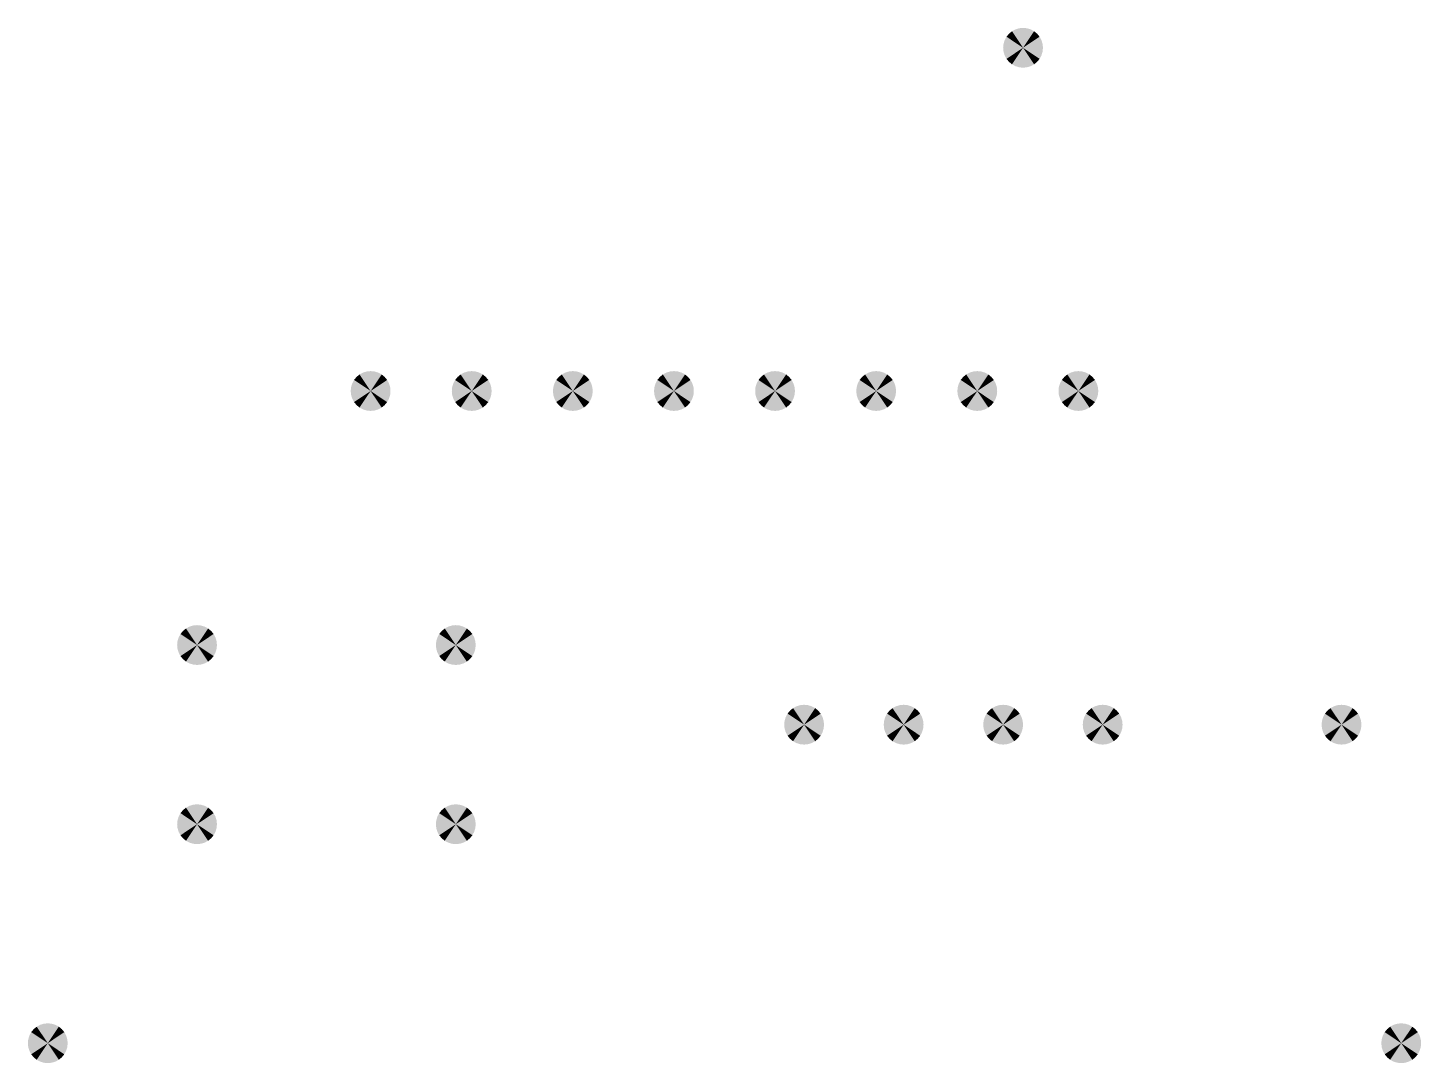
# Model space of a CAD drawing. Header units: millimetres. Extents: x 132.5 to 167.5, y -128 to -73.
# Drawn here: x 132.5 to 167.5, y -128 to -102 of the extents above; entities that cross this region are included whole.
import ezdxf

# ---------------------------------------------------------------- set-up
doc = ezdxf.new("R2010")
doc.units = ezdxf.units.MM
doc.layers.add('Drill', color=7, linetype='CONTINUOUS')

msp = doc.modelspace()

# ---------------------------------------------------------------- linework, layer by layer
at = {"layer": 'Drill', "color": 7}
for points in [[(157.5, -102.5), (157.146447, -102.146447), (157.084265, -102.222215)], [(157.5, -102.5), (157.222215, -102.084265), (157.146447, -102.146447)], [(157.5, -102.5), (157.308658, -102.03806), (157.222215, -102.084265)], [(157.5, -102.5), (157.402455, -102.009607), (157.308658, -102.03806)], [(157.5, -102.5), (157.5, -102), (157.402455, -102.009607)], [(157.5, -102.5), (157.597545, -102.009607), (157.5, -102)], [(157.5, -102.5), (157.691342, -102.03806), (157.597545, -102.009607)], [(157.5, -102.5), (157.777785, -102.084265), (157.691342, -102.03806)], [(157.5, -102.5), (157.853553, -102.146447), (157.777785, -102.084265)], [(157.5, -102.5), (157.915735, -102.222215), (157.853553, -102.146447)], [(157.5, -102.5), (157.009607, -102.402455), (157, -102.5)], [(157.5, -102.5), (157, -102.5), (157.009607, -102.597545)], [(157.5, -102.5), (157.03806, -102.308658), (157.009607, -102.402455)], [(157.5, -102.5), (157.009607, -102.597545), (157.03806, -102.691342)], [(157.5, -102.5), (157.084265, -102.222215), (157.03806, -102.308658)], [(157.5, -102.5), (157.03806, -102.691342), (157.084265, -102.777785)], [(157.5, -102.5), (157.084265, -102.777785), (157.146447, -102.853553)], [(157.5, -102.5), (157.146447, -102.853553), (157.222215, -102.915735)], [(157.5, -102.5), (157.222215, -102.915735), (157.308658, -102.96194)], [(157.5, -102.5), (157.308658, -102.96194), (157.402455, -102.990393)], [(157.5, -102.5), (157.402455, -102.990393), (157.5, -103)], [(157.5, -102.5), (157.96194, -102.308658), (157.915735, -102.222215)], [(157.5, -102.5), (157.990393, -102.402455), (157.96194, -102.308658)], [(157.5, -102.5), (158, -102.5), (157.990393, -102.402455)], [(157.5, -102.5), (157.5, -103), (157.597545, -102.990393)], [(157.5, -102.5), (157.597545, -102.990393), (157.691342, -102.96194)], [(157.5, -102.5), (157.691342, -102.96194), (157.777785, -102.915735)], [(157.5, -102.5), (157.777785, -102.915735), (157.853553, -102.853553)], [(157.5, -102.5), (157.853553, -102.853553), (157.915735, -102.777785)], [(157.5, -102.5), (157.915735, -102.777785), (157.96194, -102.691342)], [(157.5, -102.5), (157.96194, -102.691342), (157.990393, -102.597545)], [(157.5, -102.5), (157.990393, -102.597545), (158, -102.5)], [(141.11, -111.12), (140.64806, -110.928658), (140.619607, -111.022455)], [(141.11, -111.12), (140.694265, -110.842215), (140.64806, -110.928658)], [(141.11, -111.12), (140.756447, -110.766447), (140.694265, -110.842215)], [(141.11, -111.12), (140.832215, -110.704265), (140.756447, -110.766447)], [(141.11, -111.12), (140.918658, -110.65806), (140.832215, -110.704265)], [(141.11, -111.12), (141.012455, -110.629607), (140.918658, -110.65806)], [(141.11, -111.12), (141.11, -110.62), (141.012455, -110.629607)], [(141.11, -111.12), (141.207545, -110.629607), (141.11, -110.62)], [(141.11, -111.12), (141.301342, -110.65806), (141.207545, -110.629607)], [(141.11, -111.12), (141.387785, -110.704265), (141.301342, -110.65806)], [(141.11, -111.12), (141.463553, -110.766447), (141.387785, -110.704265)], [(141.11, -111.12), (141.525735, -110.842215), (141.463553, -110.766447)], [(141.11, -111.12), (141.57194, -110.928658), (141.525735, -110.842215)], [(141.11, -111.12), (141.600393, -111.022455), (141.57194, -110.928658)], [(143.65, -111.12), (143.18806, -110.928658), (143.159607, -111.022455)], [(143.65, -111.12), (143.234265, -110.842215), (143.18806, -110.928658)], [(143.65, -111.12), (143.296447, -110.766447), (143.234265, -110.842215)], [(143.65, -111.12), (143.372215, -110.704265), (143.296447, -110.766447)], [(143.65, -111.12), (143.458658, -110.65806), (143.372215, -110.704265)], [(143.65, -111.12), (143.552455, -110.629607), (143.458658, -110.65806)], [(143.65, -111.12), (143.65, -110.62), (143.552455, -110.629607)], [(143.65, -111.12), (143.747545, -110.629607), (143.65, -110.62)], [(143.65, -111.12), (143.841342, -110.65806), (143.747545, -110.629607)], [(143.65, -111.12), (143.927785, -110.704265), (143.841342, -110.65806)], [(143.65, -111.12), (144.003553, -110.766447), (143.927785, -110.704265)], [(143.65, -111.12), (144.065735, -110.842215), (144.003553, -110.766447)], [(143.65, -111.12), (144.11194, -110.928658), (144.065735, -110.842215)], [(143.65, -111.12), (144.140393, -111.022455), (144.11194, -110.928658)], [(146.19, -111.12), (145.72806, -110.928658), (145.699607, -111.022455)], [(146.19, -111.12), (145.774265, -110.842215), (145.72806, -110.928658)], [(146.19, -111.12), (145.836447, -110.766447), (145.774265, -110.842215)], [(146.19, -111.12), (145.912215, -110.704265), (145.836447, -110.766447)], [(146.19, -111.12), (145.998658, -110.65806), (145.912215, -110.704265)], [(146.19, -111.12), (146.092455, -110.629607), (145.998658, -110.65806)], [(146.19, -111.12), (146.19, -110.62), (146.092455, -110.629607)], [(146.19, -111.12), (146.287545, -110.629607), (146.19, -110.62)], [(146.19, -111.12), (146.381342, -110.65806), (146.287545, -110.629607)], [(146.19, -111.12), (146.467785, -110.704265), (146.381342, -110.65806)], [(146.19, -111.12), (146.543553, -110.766447), (146.467785, -110.704265)], [(146.19, -111.12), (146.605735, -110.842215), (146.543553, -110.766447)], [(146.19, -111.12), (146.65194, -110.928658), (146.605735, -110.842215)], [(146.19, -111.12), (146.680393, -111.022455), (146.65194, -110.928658)], [(148.73, -111.12), (148.26806, -110.928658), (148.239607, -111.022455)], [(148.73, -111.12), (148.314265, -110.842215), (148.26806, -110.928658)], [(148.73, -111.12), (148.376447, -110.766447), (148.314265, -110.842215)], [(148.73, -111.12), (148.452215, -110.704265), (148.376447, -110.766447)], [(148.73, -111.12), (148.538658, -110.65806), (148.452215, -110.704265)], [(148.73, -111.12), (148.632455, -110.629607), (148.538658, -110.65806)], [(148.73, -111.12), (148.73, -110.62), (148.632455, -110.629607)], [(148.73, -111.12), (148.827545, -110.629607), (148.73, -110.62)], [(148.73, -111.12), (148.921342, -110.65806), (148.827545, -110.629607)], [(148.73, -111.12), (149.007785, -110.704265), (148.921342, -110.65806)], [(148.73, -111.12), (149.083553, -110.766447), (149.007785, -110.704265)], [(148.73, -111.12), (149.145735, -110.842215), (149.083553, -110.766447)], [(148.73, -111.12), (149.19194, -110.928658), (149.145735, -110.842215)], [(148.73, -111.12), (149.220393, -111.022455), (149.19194, -110.928658)], [(151.27, -111.12), (150.80806, -110.928658), (150.779607, -111.022455)], [(151.27, -111.12), (150.854265, -110.842215), (150.80806, -110.928658)], [(151.27, -111.12), (150.916447, -110.766447), (150.854265, -110.842215)], [(151.27, -111.12), (150.992215, -110.704265), (150.916447, -110.766447)], [(151.27, -111.12), (151.078658, -110.65806), (150.992215, -110.704265)], [(151.27, -111.12), (151.172455, -110.629607), (151.078658, -110.65806)], [(151.27, -111.12), (151.27, -110.62), (151.172455, -110.629607)], [(151.27, -111.12), (151.367545, -110.629607), (151.27, -110.62)], [(151.27, -111.12), (151.461342, -110.65806), (151.367545, -110.629607)], [(151.27, -111.12), (151.547785, -110.704265), (151.461342, -110.65806)], [(151.27, -111.12), (151.623553, -110.766447), (151.547785, -110.704265)], [(151.27, -111.12), (151.685735, -110.842215), (151.623553, -110.766447)], [(151.27, -111.12), (151.73194, -110.928658), (151.685735, -110.842215)], [(151.27, -111.12), (151.760393, -111.022455), (151.73194, -110.928658)], [(153.81, -111.12), (153.34806, -110.928658), (153.319607, -111.022455)], [(153.81, -111.12), (153.394265, -110.842215), (153.34806, -110.928658)], [(153.81, -111.12), (153.456447, -110.766447), (153.394265, -110.842215)], [(153.81, -111.12), (153.532215, -110.704265), (153.456447, -110.766447)], [(153.81, -111.12), (153.618658, -110.65806), (153.532215, -110.704265)], [(153.81, -111.12), (153.712455, -110.629607), (153.618658, -110.65806)], [(153.81, -111.12), (153.81, -110.62), (153.712455, -110.629607)], [(153.81, -111.12), (153.907545, -110.629607), (153.81, -110.62)], [(153.81, -111.12), (154.001342, -110.65806), (153.907545, -110.629607)], [(153.81, -111.12), (154.087785, -110.704265), (154.001342, -110.65806)], [(153.81, -111.12), (154.163553, -110.766447), (154.087785, -110.704265)], [(153.81, -111.12), (154.225735, -110.842215), (154.163553, -110.766447)], [(153.81, -111.12), (154.27194, -110.928658), (154.225735, -110.842215)], [(153.81, -111.12), (154.300393, -111.022455), (154.27194, -110.928658)], [(156.35, -111.12), (155.88806, -110.928658), (155.859607, -111.022455)], [(156.35, -111.12), (155.934265, -110.842215), (155.88806, -110.928658)], [(156.35, -111.12), (155.996447, -110.766447), (155.934265, -110.842215)], [(156.35, -111.12), (156.072215, -110.704265), (155.996447, -110.766447)], [(156.35, -111.12), (156.158658, -110.65806), (156.072215, -110.704265)], [(156.35, -111.12), (156.252455, -110.629607), (156.158658, -110.65806)], [(156.35, -111.12), (156.35, -110.62), (156.252455, -110.629607)], [(156.35, -111.12), (156.447545, -110.629607), (156.35, -110.62)], [(156.35, -111.12), (156.541342, -110.65806), (156.447545, -110.629607)], [(156.35, -111.12), (156.627785, -110.704265), (156.541342, -110.65806)], [(156.35, -111.12), (156.703553, -110.766447), (156.627785, -110.704265)], [(156.35, -111.12), (156.765735, -110.842215), (156.703553, -110.766447)], [(156.35, -111.12), (156.81194, -110.928658), (156.765735, -110.842215)], [(156.35, -111.12), (156.840393, -111.022455), (156.81194, -110.928658)], [(158.89, -111.12), (158.42806, -110.928658), (158.399607, -111.022455)], [(158.89, -111.12), (158.474265, -110.842215), (158.42806, -110.928658)], [(158.89, -111.12), (158.536447, -110.766447), (158.474265, -110.842215)], [(158.89, -111.12), (158.612215, -110.704265), (158.536447, -110.766447)], [(158.89, -111.12), (158.698658, -110.65806), (158.612215, -110.704265)], [(158.89, -111.12), (158.792455, -110.629607), (158.698658, -110.65806)], [(158.89, -111.12), (158.89, -110.62), (158.792455, -110.629607)], [(158.89, -111.12), (158.987545, -110.629607), (158.89, -110.62)], [(158.89, -111.12), (159.081342, -110.65806), (158.987545, -110.629607)], [(158.89, -111.12), (159.167785, -110.704265), (159.081342, -110.65806)], [(158.89, -111.12), (159.243553, -110.766447), (159.167785, -110.704265)], [(158.89, -111.12), (159.305735, -110.842215), (159.243553, -110.766447)], [(158.89, -111.12), (159.35194, -110.928658), (159.305735, -110.842215)], [(158.89, -111.12), (159.380393, -111.022455), (159.35194, -110.928658)], [(141.11, -111.12), (140.619607, -111.022455), (140.61, -111.12)], [(141.11, -111.12), (140.61, -111.12), (140.619607, -111.217545)], [(141.11, -111.12), (140.619607, -111.217545), (140.64806, -111.311342)], [(141.11, -111.12), (140.64806, -111.311342), (140.694265, -111.397785)], [(141.11, -111.12), (140.694265, -111.397785), (140.756447, -111.473553)], [(141.11, -111.12), (140.756447, -111.473553), (140.832215, -111.535735)], [(141.11, -111.12), (140.832215, -111.535735), (140.918658, -111.58194)], [(141.11, -111.12), (140.918658, -111.58194), (141.012455, -111.610393)], [(141.11, -111.12), (141.012455, -111.610393), (141.11, -111.62)], [(141.11, -111.12), (141.61, -111.12), (141.600393, -111.022455)], [(141.11, -111.12), (141.11, -111.62), (141.207545, -111.610393)], [(141.11, -111.12), (141.207545, -111.610393), (141.301342, -111.58194)], [(141.11, -111.12), (141.301342, -111.58194), (141.387785, -111.535735)], [(141.11, -111.12), (141.387785, -111.535735), (141.463553, -111.473553)], [(141.11, -111.12), (141.463553, -111.473553), (141.525735, -111.397785)], [(141.11, -111.12), (141.525735, -111.397785), (141.57194, -111.311342)], [(141.11, -111.12), (141.57194, -111.311342), (141.600393, -111.217545)], [(141.11, -111.12), (141.600393, -111.217545), (141.61, -111.12)], [(143.65, -111.12), (143.159607, -111.022455), (143.15, -111.12)], [(143.65, -111.12), (143.15, -111.12), (143.159607, -111.217545)], [(143.65, -111.12), (143.159607, -111.217545), (143.18806, -111.311342)], [(143.65, -111.12), (143.18806, -111.311342), (143.234265, -111.397785)], [(143.65, -111.12), (143.234265, -111.397785), (143.296447, -111.473553)], [(143.65, -111.12), (143.296447, -111.473553), (143.372215, -111.535735)], [(143.65, -111.12), (143.372215, -111.535735), (143.458658, -111.58194)], [(143.65, -111.12), (143.458658, -111.58194), (143.552455, -111.610393)], [(143.65, -111.12), (143.552455, -111.610393), (143.65, -111.62)], [(143.65, -111.12), (144.15, -111.12), (144.140393, -111.022455)], [(143.65, -111.12), (143.65, -111.62), (143.747545, -111.610393)], [(143.65, -111.12), (143.747545, -111.610393), (143.841342, -111.58194)], [(143.65, -111.12), (143.841342, -111.58194), (143.927785, -111.535735)], [(143.65, -111.12), (143.927785, -111.535735), (144.003553, -111.473553)], [(143.65, -111.12), (144.003553, -111.473553), (144.065735, -111.397785)], [(143.65, -111.12), (144.065735, -111.397785), (144.11194, -111.311342)], [(143.65, -111.12), (144.11194, -111.311342), (144.140393, -111.217545)], [(143.65, -111.12), (144.140393, -111.217545), (144.15, -111.12)], [(146.19, -111.12), (145.699607, -111.022455), (145.69, -111.12)], [(146.19, -111.12), (145.69, -111.12), (145.699607, -111.217545)], [(146.19, -111.12), (145.699607, -111.217545), (145.72806, -111.311342)], [(146.19, -111.12), (145.72806, -111.311342), (145.774265, -111.397785)], [(146.19, -111.12), (145.774265, -111.397785), (145.836447, -111.473553)], [(146.19, -111.12), (145.836447, -111.473553), (145.912215, -111.535735)], [(146.19, -111.12), (145.912215, -111.535735), (145.998658, -111.58194)], [(146.19, -111.12), (145.998658, -111.58194), (146.092455, -111.610393)], [(146.19, -111.12), (146.092455, -111.610393), (146.19, -111.62)], [(146.19, -111.12), (146.69, -111.12), (146.680393, -111.022455)], [(146.19, -111.12), (146.19, -111.62), (146.287545, -111.610393)], [(146.19, -111.12), (146.287545, -111.610393), (146.381342, -111.58194)], [(146.19, -111.12), (146.381342, -111.58194), (146.467785, -111.535735)], [(146.19, -111.12), (146.467785, -111.535735), (146.543553, -111.473553)], [(146.19, -111.12), (146.543553, -111.473553), (146.605735, -111.397785)], [(146.19, -111.12), (146.605735, -111.397785), (146.65194, -111.311342)], [(146.19, -111.12), (146.65194, -111.311342), (146.680393, -111.217545)], [(146.19, -111.12), (146.680393, -111.217545), (146.69, -111.12)], [(148.73, -111.12), (148.239607, -111.022455), (148.23, -111.12)], [(148.73, -111.12), (148.23, -111.12), (148.239607, -111.217545)], [(148.73, -111.12), (148.239607, -111.217545), (148.26806, -111.311342)], [(148.73, -111.12), (148.26806, -111.311342), (148.314265, -111.397785)], [(148.73, -111.12), (148.314265, -111.397785), (148.376447, -111.473553)], [(148.73, -111.12), (148.376447, -111.473553), (148.452215, -111.535735)], [(148.73, -111.12), (148.452215, -111.535735), (148.538658, -111.58194)], [(148.73, -111.12), (148.538658, -111.58194), (148.632455, -111.610393)], [(148.73, -111.12), (148.632455, -111.610393), (148.73, -111.62)], [(148.73, -111.12), (149.23, -111.12), (149.220393, -111.022455)], [(148.73, -111.12), (148.73, -111.62), (148.827545, -111.610393)], [(148.73, -111.12), (148.827545, -111.610393), (148.921342, -111.58194)], [(148.73, -111.12), (148.921342, -111.58194), (149.007785, -111.535735)], [(148.73, -111.12), (149.007785, -111.535735), (149.083553, -111.473553)], [(148.73, -111.12), (149.083553, -111.473553), (149.145735, -111.397785)], [(148.73, -111.12), (149.145735, -111.397785), (149.19194, -111.311342)], [(148.73, -111.12), (149.19194, -111.311342), (149.220393, -111.217545)], [(148.73, -111.12), (149.220393, -111.217545), (149.23, -111.12)], [(151.27, -111.12), (150.779607, -111.022455), (150.77, -111.12)], [(151.27, -111.12), (150.77, -111.12), (150.779607, -111.217545)], [(151.27, -111.12), (150.779607, -111.217545), (150.80806, -111.311342)], [(151.27, -111.12), (150.80806, -111.311342), (150.854265, -111.397785)], [(151.27, -111.12), (150.854265, -111.397785), (150.916447, -111.473553)], [(151.27, -111.12), (150.916447, -111.473553), (150.992215, -111.535735)], [(151.27, -111.12), (150.992215, -111.535735), (151.078658, -111.58194)], [(151.27, -111.12), (151.078658, -111.58194), (151.172455, -111.610393)], [(151.27, -111.12), (151.172455, -111.610393), (151.27, -111.62)], [(151.27, -111.12), (151.77, -111.12), (151.760393, -111.022455)], [(151.27, -111.12), (151.27, -111.62), (151.367545, -111.610393)], [(151.27, -111.12), (151.367545, -111.610393), (151.461342, -111.58194)], [(151.27, -111.12), (151.461342, -111.58194), (151.547785, -111.535735)], [(151.27, -111.12), (151.547785, -111.535735), (151.623553, -111.473553)], [(151.27, -111.12), (151.623553, -111.473553), (151.685735, -111.397785)], [(151.27, -111.12), (151.685735, -111.397785), (151.73194, -111.311342)], [(151.27, -111.12), (151.73194, -111.311342), (151.760393, -111.217545)], [(151.27, -111.12), (151.760393, -111.217545), (151.77, -111.12)], [(153.81, -111.12), (153.319607, -111.022455), (153.31, -111.12)], [(153.81, -111.12), (153.31, -111.12), (153.319607, -111.217545)], [(153.81, -111.12), (153.319607, -111.217545), (153.34806, -111.311342)], [(153.81, -111.12), (153.34806, -111.311342), (153.394265, -111.397785)], [(153.81, -111.12), (153.394265, -111.397785), (153.456447, -111.473553)], [(153.81, -111.12), (153.456447, -111.473553), (153.532215, -111.535735)], [(153.81, -111.12), (153.532215, -111.535735), (153.618658, -111.58194)], [(153.81, -111.12), (153.618658, -111.58194), (153.712455, -111.610393)], [(153.81, -111.12), (153.712455, -111.610393), (153.81, -111.62)], [(153.81, -111.12), (154.31, -111.12), (154.300393, -111.022455)], [(153.81, -111.12), (153.81, -111.62), (153.907545, -111.610393)], [(153.81, -111.12), (153.907545, -111.610393), (154.001342, -111.58194)], [(153.81, -111.12), (154.001342, -111.58194), (154.087785, -111.535735)], [(153.81, -111.12), (154.087785, -111.535735), (154.163553, -111.473553)], [(153.81, -111.12), (154.163553, -111.473553), (154.225735, -111.397785)], [(153.81, -111.12), (154.225735, -111.397785), (154.27194, -111.311342)], [(153.81, -111.12), (154.27194, -111.311342), (154.300393, -111.217545)], [(153.81, -111.12), (154.300393, -111.217545), (154.31, -111.12)], [(156.35, -111.12), (155.859607, -111.022455), (155.85, -111.12)], [(156.35, -111.12), (155.85, -111.12), (155.859607, -111.217545)], [(156.35, -111.12), (155.859607, -111.217545), (155.88806, -111.311342)], [(156.35, -111.12), (155.88806, -111.311342), (155.934265, -111.397785)], [(156.35, -111.12), (155.934265, -111.397785), (155.996447, -111.473553)], [(156.35, -111.12), (155.996447, -111.473553), (156.072215, -111.535735)], [(156.35, -111.12), (156.072215, -111.535735), (156.158658, -111.58194)], [(156.35, -111.12), (156.158658, -111.58194), (156.252455, -111.610393)], [(156.35, -111.12), (156.252455, -111.610393), (156.35, -111.62)], [(156.35, -111.12), (156.85, -111.12), (156.840393, -111.022455)], [(156.35, -111.12), (156.35, -111.62), (156.447545, -111.610393)], [(156.35, -111.12), (156.447545, -111.610393), (156.541342, -111.58194)], [(156.35, -111.12), (156.541342, -111.58194), (156.627785, -111.535735)], [(156.35, -111.12), (156.627785, -111.535735), (156.703553, -111.473553)], [(156.35, -111.12), (156.703553, -111.473553), (156.765735, -111.397785)], [(156.35, -111.12), (156.765735, -111.397785), (156.81194, -111.311342)], [(156.35, -111.12), (156.81194, -111.311342), (156.840393, -111.217545)], [(156.35, -111.12), (156.840393, -111.217545), (156.85, -111.12)], [(158.89, -111.12), (158.399607, -111.022455), (158.39, -111.12)], [(158.89, -111.12), (158.39, -111.12), (158.399607, -111.217545)], [(158.89, -111.12), (158.399607, -111.217545), (158.42806, -111.311342)], [(158.89, -111.12), (158.42806, -111.311342), (158.474265, -111.397785)], [(158.89, -111.12), (158.474265, -111.397785), (158.536447, -111.473553)], [(158.89, -111.12), (158.536447, -111.473553), (158.612215, -111.535735)], [(158.89, -111.12), (158.612215, -111.535735), (158.698658, -111.58194)], [(158.89, -111.12), (158.698658, -111.58194), (158.792455, -111.610393)], [(158.89, -111.12), (158.792455, -111.610393), (158.89, -111.62)], [(158.89, -111.12), (159.39, -111.12), (159.380393, -111.022455)], [(158.89, -111.12), (158.89, -111.62), (158.987545, -111.610393)], [(158.89, -111.12), (158.987545, -111.610393), (159.081342, -111.58194)], [(158.89, -111.12), (159.081342, -111.58194), (159.167785, -111.535735)], [(158.89, -111.12), (159.167785, -111.535735), (159.243553, -111.473553)], [(158.89, -111.12), (159.243553, -111.473553), (159.305735, -111.397785)], [(158.89, -111.12), (159.305735, -111.397785), (159.35194, -111.311342)], [(158.89, -111.12), (159.35194, -111.311342), (159.380393, -111.217545)], [(158.89, -111.12), (159.380393, -111.217545), (159.39, -111.12)], [(136.75, -117.5), (136.334265, -117.222215), (136.28806, -117.308658)], [(136.75, -117.5), (136.396447, -117.146447), (136.334265, -117.222215)], [(136.75, -117.5), (136.472215, -117.084265), (136.396447, -117.146447)], [(136.75, -117.5), (136.558658, -117.03806), (136.472215, -117.084265)], [(136.75, -117.5), (136.652455, -117.009607), (136.558658, -117.03806)], [(136.75, -117.5), (136.75, -117), (136.652455, -117.009607)], [(136.75, -117.5), (136.847545, -117.009607), (136.75, -117)], [(136.75, -117.5), (136.941342, -117.03806), (136.847545, -117.009607)], [(136.75, -117.5), (137.027785, -117.084265), (136.941342, -117.03806)], [(136.75, -117.5), (137.103553, -117.146447), (137.027785, -117.084265)], [(136.75, -117.5), (137.165735, -117.222215), (137.103553, -117.146447)], [(136.75, -117.5), (137.21194, -117.308658), (137.165735, -117.222215)], [(143.25, -117.5), (142.834265, -117.222215), (142.78806, -117.308658)], [(143.25, -117.5), (142.896447, -117.146447), (142.834265, -117.222215)], [(143.25, -117.5), (142.972215, -117.084265), (142.896447, -117.146447)], [(143.25, -117.5), (143.058658, -117.03806), (142.972215, -117.084265)], [(143.25, -117.5), (143.152455, -117.009607), (143.058658, -117.03806)], [(143.25, -117.5), (143.25, -117), (143.152455, -117.009607)], [(143.25, -117.5), (143.347545, -117.009607), (143.25, -117)], [(143.25, -117.5), (143.441342, -117.03806), (143.347545, -117.009607)], [(143.25, -117.5), (143.527785, -117.084265), (143.441342, -117.03806)], [(143.25, -117.5), (143.603553, -117.146447), (143.527785, -117.084265)], [(143.25, -117.5), (143.665735, -117.222215), (143.603553, -117.146447)], [(143.25, -117.5), (143.71194, -117.308658), (143.665735, -117.222215)], [(136.75, -117.5), (136.259607, -117.402455), (136.25, -117.5)], [(136.75, -117.5), (136.25, -117.5), (136.259607, -117.597545)], [(136.75, -117.5), (136.28806, -117.308658), (136.259607, -117.402455)], [(136.75, -117.5), (136.259607, -117.597545), (136.28806, -117.691342)], [(136.75, -117.5), (136.28806, -117.691342), (136.334265, -117.777785)], [(136.75, -117.5), (136.334265, -117.777785), (136.396447, -117.853553)], [(136.75, -117.5), (136.396447, -117.853553), (136.472215, -117.915735)], [(136.75, -117.5), (136.472215, -117.915735), (136.558658, -117.96194)], [(136.75, -117.5), (136.558658, -117.96194), (136.652455, -117.990393)], [(136.75, -117.5), (136.652455, -117.990393), (136.75, -118)], [(136.75, -117.5), (137.240393, -117.402455), (137.21194, -117.308658)], [(136.75, -117.5), (137.25, -117.5), (137.240393, -117.402455)], [(136.75, -117.5), (136.75, -118), (136.847545, -117.990393)], [(136.75, -117.5), (136.847545, -117.990393), (136.941342, -117.96194)], [(136.75, -117.5), (136.941342, -117.96194), (137.027785, -117.915735)], [(136.75, -117.5), (137.027785, -117.915735), (137.103553, -117.853553)], [(136.75, -117.5), (137.103553, -117.853553), (137.165735, -117.777785)], [(136.75, -117.5), (137.165735, -117.777785), (137.21194, -117.691342)], [(136.75, -117.5), (137.21194, -117.691342), (137.240393, -117.597545)], [(136.75, -117.5), (137.240393, -117.597545), (137.25, -117.5)], [(143.25, -117.5), (142.759607, -117.402455), (142.75, -117.5)], [(143.25, -117.5), (142.75, -117.5), (142.759607, -117.597545)], [(143.25, -117.5), (142.78806, -117.308658), (142.759607, -117.402455)], [(143.25, -117.5), (142.759607, -117.597545), (142.78806, -117.691342)], [(143.25, -117.5), (142.78806, -117.691342), (142.834265, -117.777785)], [(143.25, -117.5), (142.834265, -117.777785), (142.896447, -117.853553)], [(143.25, -117.5), (142.896447, -117.853553), (142.972215, -117.915735)], [(143.25, -117.5), (142.972215, -117.915735), (143.058658, -117.96194)], [(143.25, -117.5), (143.058658, -117.96194), (143.152455, -117.990393)], [(143.25, -117.5), (143.152455, -117.990393), (143.25, -118)], [(143.25, -117.5), (143.740393, -117.402455), (143.71194, -117.308658)], [(143.25, -117.5), (143.75, -117.5), (143.740393, -117.402455)], [(143.25, -117.5), (143.25, -118), (143.347545, -117.990393)], [(143.25, -117.5), (143.347545, -117.990393), (143.441342, -117.96194)], [(143.25, -117.5), (143.441342, -117.96194), (143.527785, -117.915735)], [(143.25, -117.5), (143.527785, -117.915735), (143.603553, -117.853553)], [(143.25, -117.5), (143.603553, -117.853553), (143.665735, -117.777785)], [(143.25, -117.5), (143.665735, -117.777785), (143.71194, -117.691342)], [(143.25, -117.5), (143.71194, -117.691342), (143.740393, -117.597545)], [(143.25, -117.5), (143.740393, -117.597545), (143.75, -117.5)], [(152, -119.5), (152, -119), (151.902455, -119.009607)], [(152, -119.5), (152.097545, -119.009607), (152, -119)], [(154.5, -119.5), (154.5, -119), (154.402455, -119.009607)], [(154.5, -119.5), (154.597545, -119.009607), (154.5, -119)], [(157, -119.5), (157, -119), (156.902455, -119.009607)], [(157, -119.5), (157.097545, -119.009607), (157, -119)], [(159.5, -119.5), (159.5, -119), (159.402455, -119.009607)], [(159.5, -119.5), (159.597545, -119.009607), (159.5, -119)], [(165.5, -119.5), (165.5, -119), (165.402455, -119.009607)], [(165.5, -119.5), (165.597545, -119.009607), (165.5, -119)], [(152, -119.5), (151.53806, -119.308658), (151.509607, -119.402455)], [(152, -119.5), (151.584265, -119.222215), (151.53806, -119.308658)], [(152, -119.5), (151.646447, -119.146447), (151.584265, -119.222215)], [(152, -119.5), (151.722215, -119.084265), (151.646447, -119.146447)], [(152, -119.5), (151.808658, -119.03806), (151.722215, -119.084265)], [(152, -119.5), (151.902455, -119.009607), (151.808658, -119.03806)], [(152, -119.5), (152.191342, -119.03806), (152.097545, -119.009607)], [(152, -119.5), (152.277785, -119.084265), (152.191342, -119.03806)], [(152, -119.5), (152.353553, -119.146447), (152.277785, -119.084265)], [(152, -119.5), (152.415735, -119.222215), (152.353553, -119.146447)], [(152, -119.5), (152.46194, -119.308658), (152.415735, -119.222215)], [(152, -119.5), (152.490393, -119.402455), (152.46194, -119.308658)], [(154.5, -119.5), (154.03806, -119.308658), (154.009607, -119.402455)], [(154.5, -119.5), (154.084265, -119.222215), (154.03806, -119.308658)], [(154.5, -119.5), (154.146447, -119.146447), (154.084265, -119.222215)], [(154.5, -119.5), (154.222215, -119.084265), (154.146447, -119.146447)], [(154.5, -119.5), (154.308658, -119.03806), (154.222215, -119.084265)], [(154.5, -119.5), (154.402455, -119.009607), (154.308658, -119.03806)], [(154.5, -119.5), (154.691342, -119.03806), (154.597545, -119.009607)], [(154.5, -119.5), (154.777785, -119.084265), (154.691342, -119.03806)], [(154.5, -119.5), (154.853553, -119.146447), (154.777785, -119.084265)], [(154.5, -119.5), (154.915735, -119.222215), (154.853553, -119.146447)], [(154.5, -119.5), (154.96194, -119.308658), (154.915735, -119.222215)], [(154.5, -119.5), (154.990393, -119.402455), (154.96194, -119.308658)], [(157, -119.5), (156.53806, -119.308658), (156.509607, -119.402455)], [(157, -119.5), (156.584265, -119.222215), (156.53806, -119.308658)], [(157, -119.5), (156.646447, -119.146447), (156.584265, -119.222215)], [(157, -119.5), (156.722215, -119.084265), (156.646447, -119.146447)], [(157, -119.5), (156.808658, -119.03806), (156.722215, -119.084265)], [(157, -119.5), (156.902455, -119.009607), (156.808658, -119.03806)], [(157, -119.5), (157.191342, -119.03806), (157.097545, -119.009607)], [(157, -119.5), (157.277785, -119.084265), (157.191342, -119.03806)], [(157, -119.5), (157.353553, -119.146447), (157.277785, -119.084265)], [(157, -119.5), (157.415735, -119.222215), (157.353553, -119.146447)], [(157, -119.5), (157.46194, -119.308658), (157.415735, -119.222215)], [(157, -119.5), (157.490393, -119.402455), (157.46194, -119.308658)], [(159.5, -119.5), (159.03806, -119.308658), (159.009607, -119.402455)], [(159.5, -119.5), (159.084265, -119.222215), (159.03806, -119.308658)], [(159.5, -119.5), (159.146447, -119.146447), (159.084265, -119.222215)], [(159.5, -119.5), (159.222215, -119.084265), (159.146447, -119.146447)], [(159.5, -119.5), (159.308658, -119.03806), (159.222215, -119.084265)], [(159.5, -119.5), (159.402455, -119.009607), (159.308658, -119.03806)], [(159.5, -119.5), (159.691342, -119.03806), (159.597545, -119.009607)], [(159.5, -119.5), (159.777785, -119.084265), (159.691342, -119.03806)], [(159.5, -119.5), (159.853553, -119.146447), (159.777785, -119.084265)], [(159.5, -119.5), (159.915735, -119.222215), (159.853553, -119.146447)], [(159.5, -119.5), (159.96194, -119.308658), (159.915735, -119.222215)], [(159.5, -119.5), (159.990393, -119.402455), (159.96194, -119.308658)], [(165.5, -119.5), (165.03806, -119.308658), (165.009607, -119.402455)], [(165.5, -119.5), (165.084265, -119.222215), (165.03806, -119.308658)], [(165.5, -119.5), (165.146447, -119.146447), (165.084265, -119.222215)], [(165.5, -119.5), (165.222215, -119.084265), (165.146447, -119.146447)], [(165.5, -119.5), (165.308658, -119.03806), (165.222215, -119.084265)], [(165.5, -119.5), (165.402455, -119.009607), (165.308658, -119.03806)], [(165.5, -119.5), (165.691342, -119.03806), (165.597545, -119.009607)], [(165.5, -119.5), (165.777785, -119.084265), (165.691342, -119.03806)], [(165.5, -119.5), (165.853553, -119.146447), (165.777785, -119.084265)], [(165.5, -119.5), (165.915735, -119.222215), (165.853553, -119.146447)], [(165.5, -119.5), (165.96194, -119.308658), (165.915735, -119.222215)], [(165.5, -119.5), (165.990393, -119.402455), (165.96194, -119.308658)], [(152, -119.5), (151.509607, -119.402455), (151.5, -119.5)], [(152, -119.5), (151.5, -119.5), (151.509607, -119.597545)], [(152, -119.5), (151.509607, -119.597545), (151.53806, -119.691342)], [(152, -119.5), (151.53806, -119.691342), (151.584265, -119.777785)], [(152, -119.5), (151.584265, -119.777785), (151.646447, -119.853553)], [(152, -119.5), (151.646447, -119.853553), (151.722215, -119.915735)], [(152, -119.5), (151.722215, -119.915735), (151.808658, -119.96194)], [(152, -119.5), (151.808658, -119.96194), (151.902455, -119.990393)], [(152, -119.5), (151.902455, -119.990393), (152, -120)], [(152, -119.5), (152.5, -119.5), (152.490393, -119.402455)], [(152, -119.5), (152, -120), (152.097545, -119.990393)], [(152, -119.5), (152.097545, -119.990393), (152.191342, -119.96194)], [(152, -119.5), (152.191342, -119.96194), (152.277785, -119.915735)], [(152, -119.5), (152.277785, -119.915735), (152.353553, -119.853553)], [(152, -119.5), (152.353553, -119.853553), (152.415735, -119.777785)], [(152, -119.5), (152.415735, -119.777785), (152.46194, -119.691342)], [(152, -119.5), (152.46194, -119.691342), (152.490393, -119.597545)], [(152, -119.5), (152.490393, -119.597545), (152.5, -119.5)], [(154.5, -119.5), (154.009607, -119.402455), (154, -119.5)], [(154.5, -119.5), (154, -119.5), (154.009607, -119.597545)], [(154.5, -119.5), (154.009607, -119.597545), (154.03806, -119.691342)], [(154.5, -119.5), (154.03806, -119.691342), (154.084265, -119.777785)], [(154.5, -119.5), (154.084265, -119.777785), (154.146447, -119.853553)], [(154.5, -119.5), (154.146447, -119.853553), (154.222215, -119.915735)], [(154.5, -119.5), (154.222215, -119.915735), (154.308658, -119.96194)], [(154.5, -119.5), (154.308658, -119.96194), (154.402455, -119.990393)], [(154.5, -119.5), (154.402455, -119.990393), (154.5, -120)], [(154.5, -119.5), (155, -119.5), (154.990393, -119.402455)], [(154.5, -119.5), (154.5, -120), (154.597545, -119.990393)], [(154.5, -119.5), (154.597545, -119.990393), (154.691342, -119.96194)], [(154.5, -119.5), (154.691342, -119.96194), (154.777785, -119.915735)], [(154.5, -119.5), (154.777785, -119.915735), (154.853553, -119.853553)], [(154.5, -119.5), (154.853553, -119.853553), (154.915735, -119.777785)], [(154.5, -119.5), (154.915735, -119.777785), (154.96194, -119.691342)], [(154.5, -119.5), (154.96194, -119.691342), (154.990393, -119.597545)], [(154.5, -119.5), (154.990393, -119.597545), (155, -119.5)], [(157, -119.5), (156.509607, -119.402455), (156.5, -119.5)], [(157, -119.5), (156.5, -119.5), (156.509607, -119.597545)], [(157, -119.5), (156.509607, -119.597545), (156.53806, -119.691342)], [(157, -119.5), (156.53806, -119.691342), (156.584265, -119.777785)], [(157, -119.5), (156.584265, -119.777785), (156.646447, -119.853553)], [(157, -119.5), (156.646447, -119.853553), (156.722215, -119.915735)], [(157, -119.5), (156.722215, -119.915735), (156.808658, -119.96194)], [(157, -119.5), (156.808658, -119.96194), (156.902455, -119.990393)], [(157, -119.5), (156.902455, -119.990393), (157, -120)], [(157, -119.5), (157.5, -119.5), (157.490393, -119.402455)], [(157, -119.5), (157, -120), (157.097545, -119.990393)], [(157, -119.5), (157.097545, -119.990393), (157.191342, -119.96194)], [(157, -119.5), (157.191342, -119.96194), (157.277785, -119.915735)], [(157, -119.5), (157.277785, -119.915735), (157.353553, -119.853553)], [(157, -119.5), (157.353553, -119.853553), (157.415735, -119.777785)], [(157, -119.5), (157.415735, -119.777785), (157.46194, -119.691342)], [(157, -119.5), (157.46194, -119.691342), (157.490393, -119.597545)], [(157, -119.5), (157.490393, -119.597545), (157.5, -119.5)], [(159.5, -119.5), (159.009607, -119.402455), (159, -119.5)], [(159.5, -119.5), (159, -119.5), (159.009607, -119.597545)], [(159.5, -119.5), (159.009607, -119.597545), (159.03806, -119.691342)], [(159.5, -119.5), (159.03806, -119.691342), (159.084265, -119.777785)], [(159.5, -119.5), (159.084265, -119.777785), (159.146447, -119.853553)], [(159.5, -119.5), (159.146447, -119.853553), (159.222215, -119.915735)], [(159.5, -119.5), (159.222215, -119.915735), (159.308658, -119.96194)], [(159.5, -119.5), (159.308658, -119.96194), (159.402455, -119.990393)], [(159.5, -119.5), (159.402455, -119.990393), (159.5, -120)], [(159.5, -119.5), (160, -119.5), (159.990393, -119.402455)], [(159.5, -119.5), (159.5, -120), (159.597545, -119.990393)], [(159.5, -119.5), (159.597545, -119.990393), (159.691342, -119.96194)], [(159.5, -119.5), (159.691342, -119.96194), (159.777785, -119.915735)], [(159.5, -119.5), (159.777785, -119.915735), (159.853553, -119.853553)], [(159.5, -119.5), (159.853553, -119.853553), (159.915735, -119.777785)], [(159.5, -119.5), (159.915735, -119.777785), (159.96194, -119.691342)], [(159.5, -119.5), (159.96194, -119.691342), (159.990393, -119.597545)], [(159.5, -119.5), (159.990393, -119.597545), (160, -119.5)], [(165.5, -119.5), (165.009607, -119.402455), (165, -119.5)], [(165.5, -119.5), (165, -119.5), (165.009607, -119.597545)], [(165.5, -119.5), (165.009607, -119.597545), (165.03806, -119.691342)], [(165.5, -119.5), (165.03806, -119.691342), (165.084265, -119.777785)], [(165.5, -119.5), (165.084265, -119.777785), (165.146447, -119.853553)], [(165.5, -119.5), (165.146447, -119.853553), (165.222215, -119.915735)], [(165.5, -119.5), (165.222215, -119.915735), (165.308658, -119.96194)], [(165.5, -119.5), (165.308658, -119.96194), (165.402455, -119.990393)], [(165.5, -119.5), (165.402455, -119.990393), (165.5, -120)], [(165.5, -119.5), (166, -119.5), (165.990393, -119.402455)], [(165.5, -119.5), (165.5, -120), (165.597545, -119.990393)], [(165.5, -119.5), (165.597545, -119.990393), (165.691342, -119.96194)], [(165.5, -119.5), (165.691342, -119.96194), (165.777785, -119.915735)], [(165.5, -119.5), (165.777785, -119.915735), (165.853553, -119.853553)], [(165.5, -119.5), (165.853553, -119.853553), (165.915735, -119.777785)], [(165.5, -119.5), (165.915735, -119.777785), (165.96194, -119.691342)], [(165.5, -119.5), (165.96194, -119.691342), (165.990393, -119.597545)], [(165.5, -119.5), (165.990393, -119.597545), (166, -119.5)], [(136.75, -122), (136.334265, -121.722215), (136.28806, -121.808658)], [(136.75, -122), (136.396447, -121.646447), (136.334265, -121.722215)], [(136.75, -122), (136.472215, -121.584265), (136.396447, -121.646447)], [(136.75, -122), (136.558658, -121.53806), (136.472215, -121.584265)], [(136.75, -122), (136.652455, -121.509607), (136.558658, -121.53806)], [(136.75, -122), (136.75, -121.5), (136.652455, -121.509607)], [(136.75, -122), (136.847545, -121.509607), (136.75, -121.5)], [(136.75, -122), (136.941342, -121.53806), (136.847545, -121.509607)], [(136.75, -122), (137.027785, -121.584265), (136.941342, -121.53806)], [(136.75, -122), (137.103553, -121.646447), (137.027785, -121.584265)], [(136.75, -122), (137.165735, -121.722215), (137.103553, -121.646447)], [(136.75, -122), (137.21194, -121.808658), (137.165735, -121.722215)], [(143.25, -122), (142.834265, -121.722215), (142.78806, -121.808658)], [(143.25, -122), (142.896447, -121.646447), (142.834265, -121.722215)], [(143.25, -122), (142.972215, -121.584265), (142.896447, -121.646447)], [(143.25, -122), (143.058658, -121.53806), (142.972215, -121.584265)], [(143.25, -122), (143.152455, -121.509607), (143.058658, -121.53806)], [(143.25, -122), (143.25, -121.5), (143.152455, -121.509607)], [(143.25, -122), (143.347545, -121.509607), (143.25, -121.5)], [(143.25, -122), (143.441342, -121.53806), (143.347545, -121.509607)], [(143.25, -122), (143.527785, -121.584265), (143.441342, -121.53806)], [(143.25, -122), (143.603553, -121.646447), (143.527785, -121.584265)], [(143.25, -122), (143.665735, -121.722215), (143.603553, -121.646447)], [(143.25, -122), (143.71194, -121.808658), (143.665735, -121.722215)], [(136.75, -122), (136.259607, -121.902455), (136.25, -122)], [(136.75, -122), (136.25, -122), (136.259607, -122.097545)], [(136.75, -122), (136.28806, -121.808658), (136.259607, -121.902455)], [(136.75, -122), (136.259607, -122.097545), (136.28806, -122.191342)], [(136.75, -122), (136.28806, -122.191342), (136.334265, -122.277785)], [(136.75, -122), (136.334265, -122.277785), (136.396447, -122.353553)], [(136.75, -122), (136.396447, -122.353553), (136.472215, -122.415735)], [(136.75, -122), (136.472215, -122.415735), (136.558658, -122.46194)], [(136.75, -122), (136.558658, -122.46194), (136.652455, -122.490393)], [(136.75, -122), (136.652455, -122.490393), (136.75, -122.5)], [(136.75, -122), (137.240393, -121.902455), (137.21194, -121.808658)], [(136.75, -122), (137.25, -122), (137.240393, -121.902455)], [(136.75, -122), (136.75, -122.5), (136.847545, -122.490393)], [(136.75, -122), (136.847545, -122.490393), (136.941342, -122.46194)], [(136.75, -122), (136.941342, -122.46194), (137.027785, -122.415735)], [(136.75, -122), (137.027785, -122.415735), (137.103553, -122.353553)], [(136.75, -122), (137.103553, -122.353553), (137.165735, -122.277785)], [(136.75, -122), (137.165735, -122.277785), (137.21194, -122.191342)], [(136.75, -122), (137.21194, -122.191342), (137.240393, -122.097545)], [(136.75, -122), (137.240393, -122.097545), (137.25, -122)], [(143.25, -122), (142.759607, -121.902455), (142.75, -122)], [(143.25, -122), (142.75, -122), (142.759607, -122.097545)], [(143.25, -122), (142.78806, -121.808658), (142.759607, -121.902455)], [(143.25, -122), (142.759607, -122.097545), (142.78806, -122.191342)], [(143.25, -122), (142.78806, -122.191342), (142.834265, -122.277785)], [(143.25, -122), (142.834265, -122.277785), (142.896447, -122.353553)], [(143.25, -122), (142.896447, -122.353553), (142.972215, -122.415735)], [(143.25, -122), (142.972215, -122.415735), (143.058658, -122.46194)], [(143.25, -122), (143.058658, -122.46194), (143.152455, -122.490393)], [(143.25, -122), (143.152455, -122.490393), (143.25, -122.5)], [(143.25, -122), (143.740393, -121.902455), (143.71194, -121.808658)], [(143.25, -122), (143.75, -122), (143.740393, -121.902455)], [(143.25, -122), (143.25, -122.5), (143.347545, -122.490393)], [(143.25, -122), (143.347545, -122.490393), (143.441342, -122.46194)], [(143.25, -122), (143.441342, -122.46194), (143.527785, -122.415735)], [(143.25, -122), (143.527785, -122.415735), (143.603553, -122.353553)], [(143.25, -122), (143.603553, -122.353553), (143.665735, -122.277785)], [(143.25, -122), (143.665735, -122.277785), (143.71194, -122.191342)], [(143.25, -122), (143.71194, -122.191342), (143.740393, -122.097545)], [(143.25, -122), (143.740393, -122.097545), (143.75, -122)], [(133, -127.5), (132.808658, -127.03806), (132.722215, -127.084265)], [(133, -127.5), (132.902455, -127.009607), (132.808658, -127.03806)], [(133, -127.5), (133, -127), (132.902455, -127.009607)], [(133, -127.5), (133.097545, -127.009607), (133, -127)], [(133, -127.5), (133.191342, -127.03806), (133.097545, -127.009607)], [(133, -127.5), (133.277785, -127.084265), (133.191342, -127.03806)], [(167, -127.5), (166.808658, -127.03806), (166.722215, -127.084265)], [(167, -127.5), (166.902455, -127.009607), (166.808658, -127.03806)], [(167, -127.5), (167, -127), (166.902455, -127.009607)], [(167, -127.5), (167.097545, -127.009607), (167, -127)], [(167, -127.5), (167.191342, -127.03806), (167.097545, -127.009607)], [(167, -127.5), (167.277785, -127.084265), (167.191342, -127.03806)], [(133, -127.5), (132.53806, -127.308658), (132.509607, -127.402455)], [(133, -127.5), (132.584265, -127.222215), (132.53806, -127.308658)], [(133, -127.5), (132.646447, -127.146447), (132.584265, -127.222215)], [(133, -127.5), (132.722215, -127.084265), (132.646447, -127.146447)], [(133, -127.5), (133.353553, -127.146447), (133.277785, -127.084265)], [(133, -127.5), (133.415735, -127.222215), (133.353553, -127.146447)], [(133, -127.5), (133.46194, -127.308658), (133.415735, -127.222215)], [(133, -127.5), (133.490393, -127.402455), (133.46194, -127.308658)], [(167, -127.5), (166.53806, -127.308658), (166.509607, -127.402455)], [(167, -127.5), (166.584265, -127.222215), (166.53806, -127.308658)], [(167, -127.5), (166.646447, -127.146447), (166.584265, -127.222215)], [(167, -127.5), (166.722215, -127.084265), (166.646447, -127.146447)], [(167, -127.5), (167.353553, -127.146447), (167.277785, -127.084265)], [(167, -127.5), (167.415735, -127.222215), (167.353553, -127.146447)], [(167, -127.5), (167.46194, -127.308658), (167.415735, -127.222215)], [(167, -127.5), (167.490393, -127.402455), (167.46194, -127.308658)], [(133, -127.5), (132.509607, -127.402455), (132.5, -127.5)], [(133, -127.5), (132.5, -127.5), (132.509607, -127.597545)], [(133, -127.5), (132.509607, -127.597545), (132.53806, -127.691342)], [(133, -127.5), (132.53806, -127.691342), (132.584265, -127.777785)], [(133, -127.5), (132.584265, -127.777785), (132.646447, -127.853553)], [(133, -127.5), (132.646447, -127.853553), (132.722215, -127.915735)], [(133, -127.5), (132.722215, -127.915735), (132.808658, -127.96194)], [(133, -127.5), (132.808658, -127.96194), (132.902455, -127.990393)], [(133, -127.5), (132.902455, -127.990393), (133, -128)], [(133, -127.5), (133.5, -127.5), (133.490393, -127.402455)], [(133, -127.5), (133, -128), (133.097545, -127.990393)], [(133, -127.5), (133.097545, -127.990393), (133.191342, -127.96194)], [(133, -127.5), (133.191342, -127.96194), (133.277785, -127.915735)], [(133, -127.5), (133.277785, -127.915735), (133.353553, -127.853553)], [(133, -127.5), (133.353553, -127.853553), (133.415735, -127.777785)], [(133, -127.5), (133.415735, -127.777785), (133.46194, -127.691342)], [(133, -127.5), (133.46194, -127.691342), (133.490393, -127.597545)], [(133, -127.5), (133.490393, -127.597545), (133.5, -127.5)], [(167, -127.5), (166.509607, -127.402455), (166.5, -127.5)], [(167, -127.5), (166.5, -127.5), (166.509607, -127.597545)], [(167, -127.5), (166.509607, -127.597545), (166.53806, -127.691342)], [(167, -127.5), (166.53806, -127.691342), (166.584265, -127.777785)], [(167, -127.5), (166.584265, -127.777785), (166.646447, -127.853553)], [(167, -127.5), (166.646447, -127.853553), (166.722215, -127.915735)], [(167, -127.5), (166.722215, -127.915735), (166.808658, -127.96194)], [(167, -127.5), (166.808658, -127.96194), (166.902455, -127.990393)], [(167, -127.5), (166.902455, -127.990393), (167, -128)], [(167, -127.5), (167.5, -127.5), (167.490393, -127.402455)], [(167, -127.5), (167, -128), (167.097545, -127.990393)], [(167, -127.5), (167.097545, -127.990393), (167.191342, -127.96194)], [(167, -127.5), (167.191342, -127.96194), (167.277785, -127.915735)], [(167, -127.5), (167.277785, -127.915735), (167.353553, -127.853553)], [(167, -127.5), (167.353553, -127.853553), (167.415735, -127.777785)], [(167, -127.5), (167.415735, -127.777785), (167.46194, -127.691342)], [(167, -127.5), (167.46194, -127.691342), (167.490393, -127.597545)], [(167, -127.5), (167.490393, -127.597545), (167.5, -127.5)]]:
    msp.add_solid(points, dxfattribs=at)

doc.saveas('drawing.dxf')
